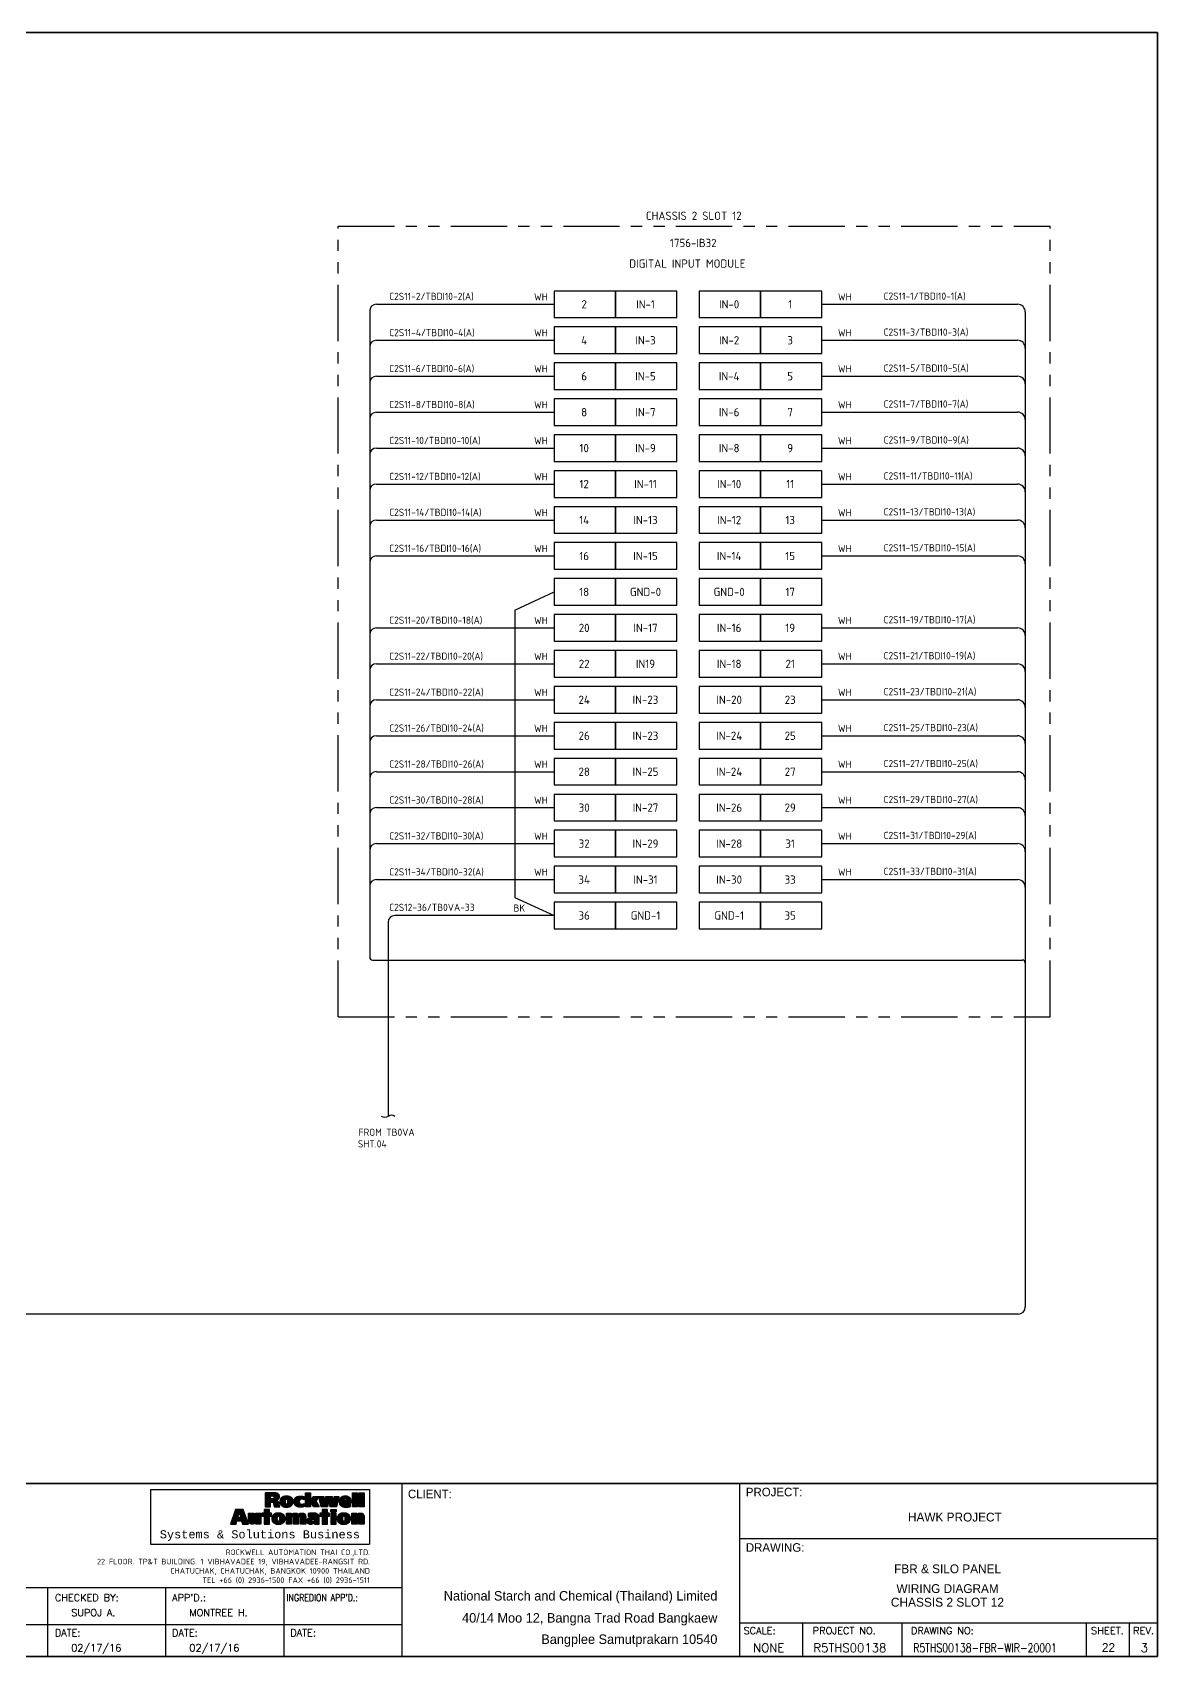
# Model space of a CAD drawing. Header units: inches. Extents: x 579627 to 667544, y 458630 to 507164.
# Drawn here: x 665671 to 667544, y 493540 to 496244 of the extents above; entities that cross this region are included whole.
import ezdxf
from ezdxf.enums import TextEntityAlignment as Align

# ---------------------------------------------------------------- set-up
doc = ezdxf.new("R2010")
doc.units = ezdxf.units.IN
doc.header["$MEASUREMENT"] = 0
doc.linetypes.add('PHANTOM2', pattern=[1.25, 0.625, -0.125, 0.125, -0.125, 0.125, -0.125])
for name, color, linetype in [('ASHADE', 7, 'Continuous'), ('GT_1', 9, 'Continuous'), ('HELPPOINT', 7, 'Continuous'), ('IE-CABLE', 1, 'Continuous'), ('IE-EQUIP', 253, 'Continuous'), ('IE-WIRE', 7, 'Continuous'), ('MEMBER', 7, 'Continuous'), ('RA_LOGO', 2, 'Continuous'), ('TITLE_BOX', 7, 'Continuous')]:
    doc.layers.add(name, color=color, linetype=linetype)
doc.styles.add('BOLD', font='monos.ttf')
doc.styles.add('HTX11', font='O8111901')
doc.styles.add('ISO3098B', font='ISO3098B.shx')
doc.styles.add('ROMANS', font='romans.shx', dxfattribs={"width": 0.85, "height": 25})
doc.styles.add('T1', font='browa.ttf', dxfattribs={"height": 1000})

# ---------------------------------------------------------------- blocks, each defined once
blk = doc.blocks.new('RA_LOGO1')
at = {"layer": 'RA_LOGO', "linetype": 'Continuous'}
h = blk.add_hatch(color=1, dxfattribs=at)
h.paths.add_polyline_path([(0.987, 0.539), (1.017, 0.539), (1.033, 0.538), (1.046, 0.533), (1.055, 0.521), (1.061, 0.505), (1.065, 0.484), (1.068, 0.461), (1.071, 0.439), (1.074, 0.42), (1.213, 0.42), (1.207, 0.439), (1.203, 0.46), (1.199, 0.482), (1.195, 0.504), (1.189, 0.526), (1.18, 0.545), (1.166, 0.562), (1.147, 0.575), (1.12, 0.583), (1.142, 0.59), (1.16, 0.598), (1.175, 0.609), (1.188, 0.621), (1.197, 0.637), (1.203, 0.655), (1.205, 0.677), (1.204, 0.694), (1.2, 0.709), (1.194, 0.723), (1.185, 0.734), (1.175, 0.744), (1.162, 0.752), (1.147, 0.759), (1.131, 0.763), (1.112, 0.767), (1.092, 0.769), (1.07, 0.77), (0.853, 0.77), (0.853, 0.42), (0.987, 0.42)])
h.paths.add_polyline_path([(0.981, 0.617), (0.981, 0.692), (1.018, 0.692), (1.044, 0.689), (1.063, 0.679), (1.071, 0.656), (1.066, 0.635), (1.054, 0.623), (1.036, 0.618), (1.016, 0.617)], flags=16)
h = blk.add_hatch(color=1, dxfattribs=at)
h.paths.add_polyline_path([(1.3, 0.676), (1.285, 0.67), (1.271, 0.663), (1.258, 0.654), (1.247, 0.644), (1.238, 0.633), (1.23, 0.62), (1.225, 0.606), (1.22, 0.591), (1.218, 0.574), (1.217, 0.556), (1.218, 0.538), (1.22, 0.522), (1.224, 0.506), (1.229, 0.492), (1.235, 0.479), (1.243, 0.467), (1.253, 0.456), (1.264, 0.447), (1.276, 0.438), (1.29, 0.431), (1.305, 0.425), (1.321, 0.421), (1.339, 0.417), (1.358, 0.415), (1.378, 0.415), (1.399, 0.415), (1.418, 0.417), (1.435, 0.421), (1.452, 0.425), (1.467, 0.431), (1.481, 0.438), (1.493, 0.447), (1.504, 0.456), (1.514, 0.467), (1.522, 0.479), (1.528, 0.492), (1.534, 0.506), (1.537, 0.522), (1.54, 0.538), (1.54, 0.556), (1.539, 0.574), (1.537, 0.591), (1.533, 0.606), (1.527, 0.62), (1.519, 0.633), (1.51, 0.644), (1.499, 0.654), (1.486, 0.663), (1.472, 0.67), (1.456, 0.676), (1.439, 0.681), (1.42, 0.684), (1.4, 0.686), (1.378, 0.687), (1.357, 0.686), (1.336, 0.684), (1.317, 0.681)])
h.paths.add_polyline_path([(1.36, 0.605), (1.378, 0.612), (1.396, 0.605), (1.404, 0.584), (1.406, 0.556), (1.405, 0.529), (1.401, 0.508), (1.393, 0.494), (1.378, 0.49), (1.364, 0.494), (1.356, 0.508), (1.352, 0.529), (1.351, 0.556), (1.353, 0.584)], flags=16)
for color, points in [(1, [(1.697, 0.575), (1.705, 0.591), (1.718, 0.603), (1.735, 0.61), (1.756, 0.612), (1.778, 0.61), (1.796, 0.606), (1.813, 0.599), (1.813, 0.676), (1.793, 0.681), (1.771, 0.684), (1.748, 0.686), (1.721, 0.687), (1.699, 0.686), (1.679, 0.684), (1.66, 0.681), (1.643, 0.676), (1.627, 0.67), (1.613, 0.663), (1.601, 0.654), (1.59, 0.644), (1.581, 0.633), (1.573, 0.62), (1.567, 0.606), (1.563, 0.591), (1.561, 0.574), (1.56, 0.556), (1.56, 0.538), (1.563, 0.522), (1.566, 0.506), (1.572, 0.492), (1.578, 0.479), (1.586, 0.467), (1.596, 0.456), (1.607, 0.447), (1.619, 0.438), (1.632, 0.431), (1.648, 0.425), (1.664, 0.421), (1.682, 0.417), (1.701, 0.415), (1.721, 0.415), (1.748, 0.415), (1.772, 0.418), (1.794, 0.422), (1.815, 0.428), (1.815, 0.505), (1.797, 0.496), (1.778, 0.491), (1.756, 0.49), (1.735, 0.492), (1.718, 0.5), (1.705, 0.514), (1.697, 0.531), (1.694, 0.554)]), (1, [(2.233, 0.42), (2.391, 0.42), (2.423, 0.598), (2.424, 0.598), (2.455, 0.42), (2.612, 0.42), (2.671, 0.681), (2.556, 0.681), (2.533, 0.511), (2.532, 0.511), (2.503, 0.681), (2.351, 0.681), (2.324, 0.511), (2.323, 0.511), (2.298, 0.681), (2.174, 0.681)]), (1, [(3.007, 0.42), (3.13, 0.42), (3.13, 0.769), (3.007, 0.769)]), (1, [(3.292, 0.769), (3.169, 0.769), (3.169, 0.42), (3.292, 0.42)]), (252, [(0.745, 0.265), (0.617, 0.265), (0.617, 0.112), (0.617, 0.096), (0.611, 0.082), (0.594, 0.076), (0.579, 0.082), (0.573, 0.096), (0.572, 0.112), (0.572, 0.265), (0.444, 0.265), (0.444, 0.081), (0.445, 0.062), (0.449, 0.046), (0.455, 0.031), (0.465, 0.018), (0.478, 0.008), (0.494, 0.001), (0.513, -0.004), (0.537, -0.006), (0.558, -0.004), (0.579, 0.001), (0.597, 0.011), (0.612, 0.026), (0.625, 0.047), (0.625, 0), (0.745, 0)]), (252, [(0.956, 0.191), (1.011, 0.191), (1.011, 0.265), (0.956, 0.265), (0.956, 0.355), (0.828, 0.355), (0.828, 0.265), (0.774, 0.265), (0.774, 0.191), (0.828, 0.191), (0.828, 0), (0.956, 0)]), (252, [(1.505, 0.153), (1.505, 0.169), (1.511, 0.183), (1.528, 0.189), (1.543, 0.183), (1.549, 0.169), (1.55, 0.153), (1.55, 0), (1.678, 0), (1.678, 0.153), (1.679, 0.169), (1.685, 0.183), (1.701, 0.189), (1.717, 0.183), (1.723, 0.169), (1.724, 0.153), (1.724, 0), (1.852, 0), (1.852, 0.159), (1.851, 0.173), (1.851, 0.187), (1.85, 0.202), (1.847, 0.215), (1.843, 0.228), (1.836, 0.24), (1.827, 0.25), (1.816, 0.259), (1.8, 0.265), (1.781, 0.269), (1.758, 0.271), (1.738, 0.269), (1.717, 0.264), (1.698, 0.255), (1.682, 0.242), (1.672, 0.225), (1.663, 0.242), (1.649, 0.255), (1.631, 0.264), (1.61, 0.269), (1.589, 0.271), (1.57, 0.27), (1.551, 0.266), (1.535, 0.259), (1.52, 0.249), (1.508, 0.236), (1.497, 0.217), (1.497, 0.265), (1.377, 0.265), (1.377, 0), (1.505, 0)]), (252, [(2.257, 0), (2.386, 0), (2.386, 0.191), (2.441, 0.191), (2.441, 0.265), (2.386, 0.265), (2.386, 0.355), (2.257, 0.355), (2.257, 0.265), (2.203, 0.265), (2.203, 0.191), (2.257, 0.191)]), (252, [(3.117, 0.153), (3.117, 0.169), (3.123, 0.183), (3.14, 0.189), (3.155, 0.183), (3.161, 0.169), (3.162, 0.153), (3.162, 0), (3.29, 0), (3.29, 0.184), (3.289, 0.203), (3.285, 0.219), (3.279, 0.234), (3.269, 0.247), (3.256, 0.257), (3.24, 0.265), (3.221, 0.269), (3.197, 0.271), (3.176, 0.269), (3.155, 0.263), (3.137, 0.253), (3.122, 0.239), (3.109, 0.217), (3.109, 0.265), (2.989, 0.265), (2.989, 0), (3.117, 0)])]:
    blk.add_hatch(color=color, dxfattribs=at).paths.add_polyline_path(points)
h = blk.add_hatch(color=1, dxfattribs=at)
h.paths.add_polyline_path([(1.973, 0.769), (1.847, 0.769), (1.847, 0.42), (1.973, 0.42), (1.973, 0.566)])
h.paths.add_polyline_path([(1.974, 0.566), (2.045, 0.42), (2.187, 0.42), (2.101, 0.566), (2.173, 0.681), (2.036, 0.681)])
h = blk.add_hatch(color=1, dxfattribs=at)
h.paths.add_polyline_path([(2.817, 0.415), (2.838, 0.415), (2.859, 0.415), (2.88, 0.416), (2.901, 0.418), (2.92, 0.421), (2.938, 0.425), (2.956, 0.43), (2.956, 0.497), (2.939, 0.49), (2.918, 0.485), (2.895, 0.482), (2.87, 0.481), (2.849, 0.482), (2.83, 0.485), (2.815, 0.493), (2.804, 0.504), (2.8, 0.521), (2.975, 0.521), (2.975, 0.536), (2.974, 0.555), (2.972, 0.572), (2.969, 0.589), (2.965, 0.605), (2.96, 0.619), (2.953, 0.632), (2.944, 0.645), (2.934, 0.655), (2.922, 0.665), (2.909, 0.673), (2.894, 0.679), (2.877, 0.683), (2.858, 0.686), (2.838, 0.687), (2.816, 0.686), (2.795, 0.684), (2.777, 0.681), (2.759, 0.676), (2.744, 0.67), (2.73, 0.663), (2.717, 0.654), (2.706, 0.644), (2.697, 0.633), (2.69, 0.62), (2.684, 0.606), (2.679, 0.591), (2.677, 0.574), (2.676, 0.556), (2.677, 0.538), (2.679, 0.522), (2.683, 0.507), (2.688, 0.492), (2.694, 0.479), (2.702, 0.467), (2.712, 0.456), (2.723, 0.447), (2.735, 0.438), (2.749, 0.431), (2.764, 0.425), (2.78, 0.421), (2.798, 0.417)])
h.paths.add_polyline_path([(2.799, 0.576), (2.801, 0.598), (2.811, 0.618), (2.834, 0.627), (2.855, 0.618), (2.864, 0.598), (2.865, 0.576)], flags=16)
h = blk.add_hatch(color=252, dxfattribs=at)
h.paths.add_polyline_path([(0.272, 0.077), (0.296, 0), (0.439, 0), (0.312, 0.355), (0.124, 0.355), (0, 0), (0.136, 0), (0.158, 0.077)])
h.paths.add_polyline_path([(0.255, 0.162), (0.177, 0.162), (0.216, 0.28)], flags=16)
h = blk.add_hatch(color=252, dxfattribs=at)
h.paths.add_polyline_path([(1.14, -0.003), (1.159, -0.005), (1.18, -0.006), (1.201, -0.005), (1.22, -0.003), (1.238, 0), (1.255, 0.005), (1.27, 0.011), (1.284, 0.018), (1.297, 0.027), (1.308, 0.036), (1.317, 0.047), (1.326, 0.06), (1.333, 0.073), (1.338, 0.087), (1.342, 0.103), (1.344, 0.12), (1.345, 0.137), (1.344, 0.156), (1.341, 0.173), (1.337, 0.188), (1.331, 0.203), (1.323, 0.216), (1.313, 0.227), (1.302, 0.238), (1.29, 0.246), (1.275, 0.254), (1.259, 0.26), (1.242, 0.265), (1.223, 0.268), (1.202, 0.27), (1.18, 0.271), (1.158, 0.27), (1.137, 0.268), (1.118, 0.265), (1.101, 0.26), (1.085, 0.254), (1.071, 0.246), (1.058, 0.238), (1.047, 0.227), (1.038, 0.216), (1.03, 0.203), (1.024, 0.188), (1.02, 0.173), (1.017, 0.156), (1.016, 0.137), (1.017, 0.12), (1.019, 0.103), (1.023, 0.087), (1.028, 0.073), (1.035, 0.06), (1.043, 0.047), (1.053, 0.036), (1.064, 0.027), (1.076, 0.018), (1.09, 0.011), (1.105, 0.005), (1.122, 0)])
h.paths.add_polyline_path([(1.165, 0.075), (1.157, 0.089), (1.153, 0.111), (1.152, 0.137), (1.154, 0.166), (1.162, 0.187), (1.18, 0.195), (1.198, 0.187), (1.207, 0.166), (1.208, 0.137), (1.207, 0.111), (1.204, 0.089), (1.195, 0.075), (1.18, 0.07)], flags=16)
h = blk.add_hatch(color=252, dxfattribs=at)
h.paths.add_polyline_path([(1.883, 0.052), (1.889, 0.036), (1.899, 0.023), (1.911, 0.012), (1.926, 0.004), (1.942, -0.001), (1.96, -0.005), (1.978, -0.006), (1.999, -0.004), (2.019, 0.001), (2.037, 0.01), (2.052, 0.022), (2.065, 0.04), (2.065, 0), (2.184, 0), (2.184, 0.161), (2.183, 0.18), (2.179, 0.197), (2.173, 0.212), (2.165, 0.225), (2.155, 0.236), (2.144, 0.245), (2.131, 0.252), (2.117, 0.258), (2.102, 0.263), (2.086, 0.266), (2.07, 0.268), (2.054, 0.27), (2.038, 0.271), (2.022, 0.271), (1.995, 0.27), (1.973, 0.269), (1.953, 0.266), (1.933, 0.261), (1.911, 0.256), (1.911, 0.181), (1.932, 0.19), (1.954, 0.197), (1.977, 0.202), (2, 0.204), (2.019, 0.203), (2.037, 0.2), (2.053, 0.194), (2.063, 0.183), (2.067, 0.165), (2.053, 0.167), (2.036, 0.168), (2.018, 0.169), (2, 0.168), (1.983, 0.167), (1.965, 0.164), (1.948, 0.16), (1.933, 0.154), (1.918, 0.147), (1.906, 0.137), (1.896, 0.125), (1.888, 0.11), (1.883, 0.092), (1.881, 0.072)])
h.paths.add_polyline_path([(1.998, 0.086), (2.007, 0.106), (2.028, 0.115), (2.055, 0.116), (2.067, 0.116), (2.067, 0.108), (2.063, 0.086), (2.05, 0.068), (2.028, 0.061), (2.011, 0.064), (2.001, 0.072)], flags=16)
h = blk.add_hatch(color=252, dxfattribs=at)
h.paths.add_polyline_path([(2.471, 0), (2.599, 0), (2.599, 0.264), (2.471, 0.264)])
h.paths.add_polyline_path([(2.599, 0.296), (2.599, 0.355), (2.471, 0.355), (2.471, 0.296)])
h = blk.add_hatch(color=252, dxfattribs=at)
h.paths.add_polyline_path([(2.751, -0.003), (2.77, -0.005), (2.791, -0.006), (2.811, -0.005), (2.831, -0.003), (2.849, 0), (2.865, 0.005), (2.881, 0.011), (2.895, 0.018), (2.907, 0.027), (2.918, 0.036), (2.928, 0.047), (2.936, 0.06), (2.943, 0.073), (2.948, 0.087), (2.952, 0.103), (2.955, 0.12), (2.955, 0.137), (2.954, 0.156), (2.952, 0.173), (2.947, 0.188), (2.941, 0.203), (2.934, 0.216), (2.924, 0.227), (2.913, 0.238), (2.9, 0.246), (2.886, 0.254), (2.87, 0.26), (2.852, 0.265), (2.833, 0.268), (2.813, 0.27), (2.791, 0.271), (2.769, 0.27), (2.748, 0.268), (2.729, 0.265), (2.711, 0.26), (2.695, 0.254), (2.681, 0.246), (2.669, 0.238), (2.658, 0.227), (2.648, 0.216), (2.64, 0.203), (2.634, 0.188), (2.63, 0.173), (2.628, 0.156), (2.627, 0.137), (2.627, 0.12), (2.63, 0.103), (2.633, 0.087), (2.639, 0.073), (2.645, 0.06), (2.654, 0.047), (2.663, 0.036), (2.674, 0.027), (2.687, 0.018), (2.701, 0.011), (2.716, 0.005), (2.733, 0)])
h.paths.add_polyline_path([(2.776, 0.075), (2.768, 0.089), (2.764, 0.111), (2.763, 0.137), (2.765, 0.166), (2.773, 0.187), (2.791, 0.195), (2.809, 0.187), (2.817, 0.166), (2.819, 0.137), (2.818, 0.111), (2.814, 0.089), (2.806, 0.075), (2.791, 0.07)], flags=16)
at = {"layer": 'RA_LOGO', "color": 1, "linetype": 'Continuous'}
for points in [[(1.147, 0.759), (1.131, 0.763), (1.112, 0.767), (1.092, 0.769), (1.07, 0.77), (0.853, 0.77), (0.853, 0.42), (0.987, 0.42), (0.987, 0.539), (1.017, 0.539), (1.033, 0.538), (1.046, 0.533), (1.055, 0.521), (1.061, 0.505), (1.065, 0.484), (1.068, 0.461), (1.071, 0.439), (1.074, 0.42), (1.213, 0.42), (1.207, 0.439), (1.203, 0.46), (1.199, 0.482), (1.195, 0.504), (1.189, 0.526), (1.18, 0.545), (1.166, 0.562), (1.147, 0.575), (1.121, 0.583), (1.121, 0.584), (1.142, 0.59), (1.16, 0.598), (1.175, 0.609), (1.188, 0.621), (1.197, 0.637), (1.203, 0.655), (1.205, 0.677), (1.204, 0.694), (1.2, 0.709), (1.194, 0.723), (1.185, 0.734), (1.175, 0.744), (1.162, 0.752)], [(1.016, 0.617), (0.981, 0.617), (0.981, 0.692), (1.018, 0.692), (1.044, 0.689), (1.063, 0.679), (1.071, 0.656), (1.066, 0.635), (1.054, 0.623), (1.036, 0.618)], [(1.456, 0.676), (1.439, 0.681), (1.42, 0.684), (1.4, 0.686), (1.378, 0.687), (1.357, 0.686), (1.336, 0.684), (1.317, 0.681), (1.3, 0.676), (1.285, 0.67), (1.271, 0.663), (1.258, 0.654), (1.247, 0.644), (1.238, 0.633), (1.23, 0.62), (1.225, 0.606), (1.22, 0.591), (1.218, 0.574), (1.217, 0.556), (1.217, 0.556), (1.218, 0.538), (1.22, 0.522), (1.224, 0.506), (1.229, 0.492), (1.235, 0.479), (1.243, 0.467), (1.253, 0.456), (1.264, 0.447), (1.276, 0.438), (1.29, 0.431), (1.305, 0.425), (1.321, 0.421), (1.339, 0.417), (1.358, 0.415), (1.378, 0.415), (1.399, 0.415), (1.418, 0.417), (1.435, 0.421), (1.452, 0.425), (1.467, 0.431), (1.481, 0.438), (1.493, 0.447), (1.504, 0.456), (1.514, 0.467), (1.522, 0.479), (1.528, 0.492), (1.534, 0.506), (1.537, 0.522), (1.54, 0.538), (1.54, 0.556), (1.539, 0.574), (1.537, 0.591), (1.533, 0.606), (1.527, 0.62), (1.519, 0.633), (1.51, 0.644), (1.499, 0.654), (1.486, 0.663), (1.472, 0.67)], [(1.351, 0.556), (1.353, 0.584), (1.36, 0.605), (1.378, 0.612), (1.396, 0.605), (1.404, 0.584), (1.406, 0.556), (1.405, 0.529), (1.401, 0.508), (1.393, 0.494), (1.378, 0.49), (1.364, 0.494), (1.356, 0.508), (1.352, 0.529)], [(1.679, 0.684), (1.699, 0.686), (1.721, 0.687), (1.748, 0.686), (1.771, 0.684), (1.793, 0.681), (1.813, 0.676), (1.813, 0.599), (1.796, 0.606), (1.778, 0.61), (1.756, 0.612), (1.735, 0.61), (1.718, 0.603), (1.705, 0.591), (1.697, 0.575), (1.694, 0.554), (1.697, 0.531), (1.705, 0.514), (1.718, 0.5), (1.735, 0.492), (1.756, 0.49), (1.778, 0.491), (1.797, 0.496), (1.815, 0.505), (1.815, 0.428), (1.794, 0.422), (1.772, 0.418), (1.748, 0.415), (1.721, 0.415), (1.701, 0.415), (1.682, 0.417), (1.664, 0.421), (1.648, 0.425), (1.632, 0.431), (1.619, 0.438), (1.607, 0.447), (1.596, 0.456), (1.586, 0.467), (1.578, 0.479), (1.572, 0.492), (1.566, 0.506), (1.563, 0.522), (1.56, 0.538), (1.56, 0.556), (1.561, 0.574), (1.563, 0.591), (1.567, 0.606), (1.573, 0.62), (1.581, 0.633), (1.59, 0.644), (1.601, 0.654), (1.613, 0.663), (1.627, 0.67), (1.643, 0.676), (1.66, 0.681)], [(1.973, 0.42), (1.847, 0.42), (1.847, 0.769), (1.973, 0.769), (1.973, 0.566), (1.974, 0.566), (1.973, 0.566)], [(2.045, 0.42), (1.974, 0.566), (2.036, 0.681), (2.173, 0.681), (2.101, 0.566), (2.187, 0.42)], [(2.455, 0.42), (2.424, 0.598), (2.423, 0.598), (2.391, 0.42), (2.233, 0.42), (2.174, 0.681), (2.298, 0.681), (2.323, 0.511), (2.324, 0.511), (2.351, 0.681), (2.503, 0.681), (2.532, 0.511), (2.533, 0.511), (2.556, 0.681), (2.671, 0.681), (2.612, 0.42)], [(2.817, 0.415), (2.838, 0.415), (2.859, 0.415), (2.88, 0.416), (2.901, 0.418), (2.92, 0.421), (2.938, 0.425), (2.956, 0.43), (2.956, 0.497), (2.939, 0.49), (2.918, 0.485), (2.895, 0.482), (2.87, 0.481), (2.849, 0.482), (2.83, 0.485), (2.815, 0.493), (2.804, 0.504), (2.8, 0.521), (2.975, 0.521), (2.975, 0.536), (2.974, 0.555), (2.972, 0.572), (2.969, 0.589), (2.965, 0.605), (2.96, 0.619), (2.953, 0.632), (2.944, 0.645), (2.934, 0.655), (2.922, 0.665), (2.909, 0.673), (2.894, 0.679), (2.877, 0.683), (2.858, 0.686), (2.838, 0.687), (2.816, 0.686), (2.795, 0.684), (2.777, 0.681), (2.759, 0.676), (2.744, 0.67), (2.73, 0.663), (2.717, 0.654), (2.706, 0.644), (2.697, 0.633), (2.69, 0.62), (2.684, 0.606), (2.679, 0.591), (2.677, 0.574), (2.676, 0.556), (2.676, 0.556), (2.677, 0.538), (2.679, 0.522), (2.683, 0.507), (2.688, 0.492), (2.694, 0.479), (2.702, 0.467), (2.712, 0.456), (2.723, 0.447), (2.735, 0.438), (2.749, 0.431), (2.764, 0.425), (2.78, 0.421), (2.798, 0.417)], [(2.865, 0.576), (2.799, 0.576), (2.801, 0.598), (2.811, 0.618), (2.834, 0.627), (2.855, 0.618), (2.864, 0.598)], [(3.007, 0.42), (3.007, 0.769), (3.13, 0.769), (3.13, 0.42)], [(3.169, 0.42), (3.169, 0.769), (3.292, 0.769), (3.292, 0.42)]]:
    blk.add_lwpolyline(points, close=True, dxfattribs=at)
at = {"layer": 'RA_LOGO', "color": 252, "linetype": 'Continuous'}
for points in [[(0.296, 0), (0.439, 0), (0.312, 0.355), (0.124, 0.355), (0, 0), (0.136, 0), (0.158, 0.077), (0.272, 0.077)], [(0.216, 0.279), (0.217, 0.279), (0.255, 0.162), (0.177, 0.162)], [(0.455, 0.031), (0.449, 0.046), (0.445, 0.062), (0.444, 0.081), (0.444, 0.265), (0.572, 0.265), (0.572, 0.112), (0.573, 0.096), (0.579, 0.082), (0.594, 0.076), (0.611, 0.082), (0.617, 0.096), (0.617, 0.112), (0.617, 0.265), (0.745, 0.265), (0.745, 0), (0.625, 0), (0.625, 0.045), (0.624, 0.045), (0.612, 0.026), (0.597, 0.011), (0.579, 0.001), (0.558, -0.004), (0.537, -0.006), (0.513, -0.004), (0.494, 0.001), (0.478, 0.008), (0.465, 0.018)], [(0.956, 0.191), (1.011, 0.191), (1.011, 0.265), (0.956, 0.265), (0.956, 0.355), (0.828, 0.355), (0.828, 0.265), (0.774, 0.265), (0.774, 0.191), (0.828, 0.191), (0.828, 0), (0.956, 0)], [(1.158, 0.27), (1.137, 0.268), (1.118, 0.265), (1.101, 0.26), (1.085, 0.254), (1.071, 0.246), (1.058, 0.238), (1.047, 0.227), (1.038, 0.216), (1.03, 0.203), (1.024, 0.188), (1.02, 0.173), (1.017, 0.156), (1.016, 0.137), (1.016, 0.137), (1.017, 0.12), (1.019, 0.103), (1.023, 0.087), (1.028, 0.073), (1.035, 0.06), (1.043, 0.047), (1.053, 0.036), (1.064, 0.027), (1.076, 0.018), (1.09, 0.011), (1.105, 0.005), (1.122, 0), (1.14, -0.003), (1.159, -0.005), (1.18, -0.006), (1.201, -0.005), (1.22, -0.003), (1.238, 0), (1.255, 0.005), (1.27, 0.011), (1.284, 0.018), (1.297, 0.027), (1.308, 0.036), (1.317, 0.047), (1.326, 0.06), (1.333, 0.073), (1.338, 0.087), (1.342, 0.103), (1.344, 0.12), (1.345, 0.137), (1.345, 0.137), (1.344, 0.156), (1.341, 0.173), (1.337, 0.188), (1.331, 0.203), (1.323, 0.216), (1.313, 0.227), (1.302, 0.238), (1.29, 0.246), (1.275, 0.254), (1.259, 0.26), (1.242, 0.265), (1.223, 0.268), (1.202, 0.27), (1.18, 0.271), (1.18, 0.271)], [(1.152, 0.137), (1.154, 0.166), (1.162, 0.187), (1.18, 0.195), (1.198, 0.187), (1.207, 0.166), (1.208, 0.137), (1.207, 0.111), (1.204, 0.089), (1.195, 0.075), (1.18, 0.07), (1.165, 0.075), (1.157, 0.089), (1.153, 0.111)], [(1.549, 0.169), (1.543, 0.183), (1.528, 0.189), (1.511, 0.183), (1.505, 0.169), (1.505, 0.153), (1.505, 0), (1.377, 0), (1.377, 0.265), (1.497, 0.265), (1.497, 0.219), (1.499, 0.219), (1.508, 0.236), (1.52, 0.249), (1.535, 0.259), (1.551, 0.266), (1.57, 0.27), (1.589, 0.271), (1.61, 0.269), (1.631, 0.264), (1.649, 0.255), (1.663, 0.242), (1.672, 0.226), (1.673, 0.226), (1.682, 0.242), (1.698, 0.255), (1.717, 0.264), (1.738, 0.269), (1.758, 0.271), (1.781, 0.269), (1.8, 0.265), (1.816, 0.259), (1.827, 0.25), (1.836, 0.24), (1.843, 0.228), (1.847, 0.215), (1.85, 0.202), (1.851, 0.187), (1.851, 0.173), (1.852, 0.159), (1.852, 0), (1.724, 0), (1.724, 0.153), (1.723, 0.169), (1.717, 0.183), (1.701, 0.189), (1.685, 0.183), (1.679, 0.169), (1.678, 0.153), (1.678, 0), (1.55, 0), (1.55, 0.153)], [(1.973, 0.269), (1.953, 0.266), (1.933, 0.261), (1.911, 0.256), (1.911, 0.181), (1.932, 0.19), (1.954, 0.197), (1.977, 0.202), (2, 0.204), (2.019, 0.203), (2.037, 0.2), (2.053, 0.194), (2.063, 0.183), (2.067, 0.165), (2.053, 0.167), (2.036, 0.168), (2.018, 0.169), (2, 0.168), (1.983, 0.167), (1.965, 0.164), (1.948, 0.16), (1.933, 0.154), (1.918, 0.147), (1.906, 0.137), (1.896, 0.125), (1.888, 0.11), (1.883, 0.092), (1.881, 0.072), (1.881, 0.072), (1.883, 0.052), (1.889, 0.036), (1.899, 0.023), (1.911, 0.012), (1.926, 0.004), (1.942, -0.001), (1.96, -0.005), (1.978, -0.006), (1.999, -0.004), (2.019, 0.001), (2.037, 0.01), (2.052, 0.022), (2.064, 0.038), (2.065, 0.038), (2.065, 0), (2.184, 0), (2.184, 0.161), (2.183, 0.18), (2.179, 0.197), (2.173, 0.212), (2.165, 0.225), (2.155, 0.236), (2.144, 0.245), (2.131, 0.252), (2.117, 0.258), (2.102, 0.263), (2.086, 0.266), (2.07, 0.268), (2.054, 0.27), (2.038, 0.271), (2.022, 0.271), (1.995, 0.27)], [(2.067, 0.108), (2.063, 0.086), (2.05, 0.068), (2.028, 0.061), (2.011, 0.064), (2.001, 0.072), (1.998, 0.086), (2.007, 0.106), (2.028, 0.115), (2.055, 0.116), (2.067, 0.116)], [(2.386, 0), (2.386, 0.191), (2.441, 0.191), (2.441, 0.265), (2.386, 0.265), (2.386, 0.355), (2.257, 0.355), (2.257, 0.265), (2.203, 0.265), (2.203, 0.191), (2.257, 0.191), (2.257, 0)], [(2.471, 0.296), (2.471, 0.355), (2.599, 0.355), (2.599, 0.296)], [(2.599, 0), (2.599, 0.264), (2.471, 0.264), (2.471, 0)], [(2.87, 0.26), (2.852, 0.265), (2.833, 0.268), (2.813, 0.27), (2.791, 0.271), (2.769, 0.27), (2.748, 0.268), (2.729, 0.265), (2.711, 0.26), (2.695, 0.254), (2.681, 0.246), (2.669, 0.238), (2.658, 0.227), (2.648, 0.216), (2.64, 0.203), (2.634, 0.188), (2.63, 0.173), (2.628, 0.156), (2.627, 0.137), (2.627, 0.137), (2.627, 0.12), (2.63, 0.103), (2.633, 0.087), (2.639, 0.073), (2.645, 0.06), (2.654, 0.047), (2.663, 0.036), (2.674, 0.027), (2.687, 0.018), (2.701, 0.011), (2.716, 0.005), (2.733, 0), (2.751, -0.003), (2.77, -0.005), (2.791, -0.006), (2.811, -0.005), (2.831, -0.003), (2.849, 0), (2.865, 0.005), (2.881, 0.011), (2.895, 0.018), (2.907, 0.027), (2.918, 0.036), (2.928, 0.047), (2.936, 0.06), (2.943, 0.073), (2.948, 0.087), (2.952, 0.103), (2.955, 0.12), (2.955, 0.137), (2.955, 0.137), (2.954, 0.156), (2.952, 0.173), (2.947, 0.188), (2.941, 0.203), (2.934, 0.216), (2.924, 0.227), (2.913, 0.238), (2.9, 0.246), (2.886, 0.254)], [(2.763, 0.137), (2.765, 0.166), (2.773, 0.187), (2.791, 0.195), (2.809, 0.187), (2.817, 0.166), (2.819, 0.137), (2.818, 0.111), (2.814, 0.089), (2.806, 0.075), (2.791, 0.07), (2.776, 0.075), (2.768, 0.089), (2.764, 0.111)], [(3.117, 0.169), (3.117, 0.153), (3.117, 0), (2.989, 0), (2.989, 0.265), (3.109, 0.265), (3.109, 0.219), (3.11, 0.219), (3.122, 0.239), (3.137, 0.253), (3.155, 0.263), (3.176, 0.269), (3.197, 0.271), (3.221, 0.269), (3.24, 0.265), (3.256, 0.257), (3.269, 0.247), (3.279, 0.234), (3.285, 0.219), (3.289, 0.203), (3.29, 0.184), (3.29, 0), (3.162, 0), (3.162, 0.153), (3.161, 0.169), (3.155, 0.183), (3.14, 0.189), (3.123, 0.183)]]:
    blk.add_lwpolyline(points, close=True, dxfattribs=at)
blk = doc.blocks.new('TPA')
at = {"color": 0}
for p, q in [((565225.5, 502262.6), (565225.5, 502159)), ((565225.5, 502262.6), (565640.1, 502262.6)), ((565640.1, 502262.6), (565640.1, 502159)), ((565225.5, 502159), (565640.1, 502159))]:
    blk.add_line(p, q, dxfattribs=at)
at = {"color": 4}
for p, q in [((566459.5, 502010.1), (566459.5, 501946.4)), ((566647.2, 502010.1), (566647.2, 501946.4))]:
    blk.add_line(p, q, dxfattribs=at)
at = {"color": 4, "ltscale": 0.5}
for p, q in [((566996.2, 502010.1), (566996.2, 501946.4)), ((566996.2, 502010.1), (566996.2, 501946.4)), ((567077.1, 502010.1), (567077.1, 501946.4)), ((567077.1, 502010.1), (567077.1, 501946.4))]:
    blk.add_line(p, q, dxfattribs=at)
at = {"layer": 'GT_1', "color": 4}
for p, q in [((566341, 501946.4), (566341, 502273.8)), ((566341, 501946.4), (566341, 502273.8)), ((566341, 502010.1), (567131, 502010.1))]:
    blk.add_line(p, q, dxfattribs=at)
at = {"layer": 'GT_1', "color": 4, "flags": 128}
for points in [[(565702.1, 501946.4), (565702.1, 502273.8)], [(566341, 501946.4), (566341, 502273.8)], [(565702.1, 502076.3), (564807.7, 502076.3)], [(565031.3, 501946.4), (565031.3, 502076.3)], [(565254.9, 501946.4), (565254.9, 502076.3)], [(565478.5, 501946.4), (565478.5, 502076.3)], [(565702.1, 502006.4), (564807.7, 502006.4)]]:
    blk.add_lwpolyline(points, dxfattribs=at)
at = {"layer": 'HELPPOINT', "color": 4, "lineweight": 35}
for p, q in [((562706.8, 505019.3), (567131, 505019.3)), ((562706.8, 505019.3), (567131, 505019.3)), ((567131, 505019.3), (567131, 501946.4)), ((567131, 505019.3), (567131, 501946.4)), ((567131, 501946.4), (562706.8, 501946.4)), ((567131, 501946.4), (562706.8, 501946.4))]:
    blk.add_line(p, q, dxfattribs=at)
at = {"layer": 'HELPPOINT', "color": 4}
for p, q in [((566341, 502169.7), (567131, 502169.7)), ((566341, 502169.7), (567131, 502169.7)), ((566341, 502010.1), (567131, 502010.1))]:
    blk.add_line(p, q, dxfattribs=at)
at = {"layer": 'MEMBER', "color": 4, "lineweight": 35}
blk.add_line((562706.8, 502273.8), (567131, 502273.8), dxfattribs=at)
blk.add_line((562706.8, 502273.8), (567131, 502273.8), dxfattribs=at)
at = {"layer": 'MEMBER', "color": 4}
for p, q in [((566341, 502169.7), (567131, 502169.7)), ((566341, 502169.7), (567131, 502169.7)), ((566341, 502010.1), (567131, 502010.1)), ((566341, 502010.1), (567131, 502010.1))]:
    blk.add_line(p, q, dxfattribs=at)
at = {"color": 0, "xscale": 76.7727272878401, "yscale": 76.77272728795651, "zscale": 76.772727288}
blk.add_blockref('RA_LOGO1', (565377.2, 502197.1), dxfattribs=at)
at = {"color": 4, "ltscale": 100, "style": 'HTX11'}
for s, p in [('HAWK PROJECT', (566747.6, 502210.2)), ('FBR & SILO PANEL', (566733.8, 502112.3)), ('WIRING DIAGRAM', (566733.8, 502074.9))]:
    blk.add_text(s, height=16.696, dxfattribs=at).set_placement(p, align=Align.MIDDLE_CENTER)
at = {"color": 0, "insert": (565243.3, 502185.3), "char_height": 15.355, "width": 438.272, "attachment_point": 1, "style": 'BOLD'}
blk.add_mtext('{\\W1.04;Systems & Solutions Business}', dxfattribs=at)
at = {"color": 4, "insert": (565640.9, 502148.9), "char_height": 10.5571, "width": 527.854, "attachment_point": 3, "style": 'ISO3098B'}
blk.add_mtext('ROCKWELL AUTOMATION THAI CO.,LTD.\\P22 FLOOR. TP&T BUILDING. 1 VIBHAVADEE 19, VIBHAVADEE-RANGSIT RD. CHATUCHAK, CHATUCHAK, BANGKOK 10900 THAILAND\\PTEL +66 (0) 2936-1500 FAX +66 (0) 2936-1511', dxfattribs=at)
at = {"style": 'HTX11'}
for tag, p in [('A', (566704.3, 502037.1)), ('B', (567038.2, 501963.3))]:
    blk.add_attdef(tag, text='', height=16.8, dxfattribs=at).set_placement(p, align=Align.MIDDLE_CENTER)
at = {"layer": 'GT_1', "color": 4, "style": 'HTX11'}
for s, p in [('CLIENT:', (565712.8, 502245.8)), ('PROJECT:', (566352.2, 502249.5)), ('DRAWING:', (566352.2, 502144.6))]:
    blk.add_text(s, height=16.19, dxfattribs=at).set_placement(p)
at = {"layer": 'MEMBER', "color": 4, "ltscale": 0.8, "style": 'ROMANS'}
for s, height, p in [('CHECKED BY:', 13.495, (565044.7, 502051.1)), ("APP'D.:", 13.49, (565266.5, 502051.1)), ('SUPOJ A.', 13.49, (565075.6, 502022.7)), ('MONTREE H.', 13.49, (565299.2, 502022.7)), ('SCALE:', 13.49, (566347.7, 501988.5)), ('PROJECT NO.', 13.495, (566478.7, 501988.5)), ('DRAWING NO:', 13.495, (566664.7, 501988.5)), ('SHEET.', 13.64, (567005.3, 501988.5)), ('REV.', 13.64, (567084.8, 501988.5)), ('DATE:', 13.49, (565044.7, 501984.5)), ('02/17/16', 13.49, (565075.6, 501956)), ('DATE:', 13.49, (565266.5, 501984.5)), ('02/17/16', 13.49, (565299.2, 501956)), ('DATE:', 13.49, (565490.1, 501984.5)), ('NONE', 16.17, (566365.9, 501954.7)), ('R5THS00138', 16.17, (566480, 501954.7))]:
    blk.add_text(s, height=height, dxfattribs=at).set_placement(p)
at = {"layer": 'MEMBER', "color": 4, "ltscale": 0.8, "style": 'ROMANS', "width": 0.8}
for s, height, p in [("INGREDION APP'D.:", 13.495, (565483.3, 502051.1)), ('R5THS00138-FBR-WIR-20001', 16.175, (566668.8, 501954.7))]:
    blk.add_text(s, height=height, dxfattribs=at).set_placement(p)
at = {"layer": 'MEMBER', "color": 4, "ltscale": 0.8, "style": 'ROMANS'}
blk.add_text('3', height=16.2, dxfattribs=at).set_placement((567105.9, 501954.7), align=Align.CENTER)
at = {"layer": 'TITLE_BOX', "color": 7, "linetype": 'ByBlock', "style": 'T1'}
for s, p in [('National Starch and Chemical (Thailand) Limited', (566298.3, 502052.3)), ('40/14 Moo 12, Bangna Trad Road Bangkaew', (566298.3, 502010.5)), ('Bangplee Samutprakarn 10540', (566298.3, 501970.1))]:
    blk.add_text(s, height=18, dxfattribs=at).set_placement(p, align=Align.RIGHT)

msp = doc.modelspace()

# ---------------------------------------------------------------- linework, layer by layer
at = {"color": 4}
for p, q in [((667324.1, 495778.6), (667324.1, 494122)), ((667312.1, 494110), (665377.2, 494110))]:
    msp.add_line(p, q, dxfattribs=at)
for p, q in [((666473.9, 495282.2), (666539.5, 495312.6)), ((666473.9, 495282.2), (666473.9, 494804)), ((666473.9, 494804), (666539.5, 494773.8))]:
    msp.add_line(p, q)
at = {"color": 0}
msp.add_lwpolyline([(666274.3, 494439.3, 0.351), (666263.2, 494439.3, -0.351), (666252.1, 494439.3, 2.081666)], format="xyb", dxfattribs=at)
at = {"color": 4}
msp.add_arc((667312.1, 494122), 12, 270, 0, dxfattribs=at)
at = {"layer": 'ASHADE', "color": 2, "linetype": 'PHANTOM2', "ltscale": 150}
for p, q in [((666179.9, 494605.3), (666179.9, 495921.4)), ((666179.9, 495921.4), (667365.5, 495921.4)), ((667365.5, 494605.3), (667365.5, 495921.4)), ((666179.9, 494605.3), (667365.5, 494605.3))]:
    msp.add_line(p, q, dxfattribs=at)
at = {"layer": 'IE-CABLE', "color": 4}
for p, q in [((666985.1, 495791.5), (667311.2, 495791.5)), ((666985.1, 495731.6), (667311.2, 495731.6)), ((666985.1, 495671.8), (667311.2, 495671.8)), ((666985.1, 495611.9), (667311.2, 495611.9)), ((666985.1, 495552), (667311.2, 495552)), ((666985.1, 495492.2), (667311.2, 495492.2)), ((666985.1, 495432.3), (667311.2, 495432.3)), ((666985.1, 495372.4), (667311.2, 495372.4)), ((666985.1, 495252.7), (667311.2, 495252.7)), ((666985.1, 495192.8), (667311.2, 495192.8)), ((666985.1, 495133), (667311.2, 495133)), ((666985.1, 495073.1), (667311.2, 495073.1)), ((666985.1, 495013.2), (667311.2, 495013.2)), ((666985.1, 494953.4), (667311.2, 494953.4)), ((666985.1, 494893.5), (667311.2, 494893.5)), ((666985.1, 494833.6), (667311.2, 494833.6))]:
    msp.add_line(p, q, dxfattribs=at)
for centre in [(667311.2, 495778.6), (667311.2, 495718.7), (667311.2, 495658.8), (667311.2, 495599), (667311.2, 495539.1), (667311.2, 495479.2), (667311.2, 495419.4), (667311.2, 495359.5), (667311.2, 495239.8), (667311.2, 495179.9), (667311.2, 495120), (667311.2, 495060.2), (667311.2, 495000.3), (667311.2, 494940.4), (667311.2, 494880.6), (667311.2, 494820.7)]:
    msp.add_arc(centre, 12.9, 0, 90, dxfattribs=at)
at = {"layer": 'IE-EQUIP', "linetype": 'Continuous'}
for points in [[(666539.5, 495813.6), (666539.5, 495769.4), (666641.6, 495769.4), (666641.6, 495813.6)], [(666641.6, 495813.6), (666641.6, 495769.4), (666743.7, 495769.4), (666743.7, 495813.6)], [(666780.9, 495813.6), (666780.9, 495769.4), (666883, 495769.4), (666883, 495813.6)], [(666883, 495813.6), (666883, 495769.4), (666985.1, 495769.4), (666985.1, 495813.6)], [(666539.5, 495753.8), (666539.5, 495709.5), (666641.6, 495709.5), (666641.6, 495753.8)], [(666641.6, 495753.8), (666641.6, 495709.5), (666743.7, 495709.5), (666743.7, 495753.8)], [(666780.9, 495753.8), (666780.9, 495709.5), (666883, 495709.5), (666883, 495753.8)], [(666883, 495753.8), (666883, 495709.5), (666985.1, 495709.5), (666985.1, 495753.8)], [(666539.5, 495693.9), (666539.5, 495649.6), (666641.6, 495649.6), (666641.6, 495693.9)], [(666641.6, 495693.9), (666641.6, 495649.6), (666743.7, 495649.6), (666743.7, 495693.9)], [(666780.9, 495693.9), (666780.9, 495649.6), (666883, 495649.6), (666883, 495693.9)], [(666883, 495693.9), (666883, 495649.6), (666985.1, 495649.6), (666985.1, 495693.9)], [(666539.5, 495634), (666539.5, 495589.8), (666641.6, 495589.8), (666641.6, 495634)], [(666641.6, 495634), (666641.6, 495589.8), (666743.7, 495589.8), (666743.7, 495634)], [(666780.9, 495634), (666780.9, 495589.8), (666883, 495589.8), (666883, 495634)], [(666883, 495634), (666883, 495589.8), (666985.1, 495589.8), (666985.1, 495634)], [(666539.5, 495574.2), (666539.5, 495529.9), (666641.6, 495529.9), (666641.6, 495574.2)], [(666641.6, 495574.2), (666641.6, 495529.9), (666743.7, 495529.9), (666743.7, 495574.2)], [(666780.9, 495574.2), (666780.9, 495529.9), (666883, 495529.9), (666883, 495574.2)], [(666883, 495574.2), (666883, 495529.9), (666985.1, 495529.9), (666985.1, 495574.2)], [(666539.5, 495514.3), (666539.5, 495470), (666641.6, 495470), (666641.6, 495514.3)], [(666641.6, 495514.3), (666641.6, 495470), (666743.7, 495470), (666743.7, 495514.3)], [(666780.9, 495514.3), (666780.9, 495470), (666883, 495470), (666883, 495514.3)], [(666883, 495514.3), (666883, 495470), (666985.1, 495470), (666985.1, 495514.3)], [(666539.5, 495454.4), (666539.5, 495410.2), (666641.6, 495410.2), (666641.6, 495454.4)], [(666641.6, 495454.4), (666641.6, 495410.2), (666743.7, 495410.2), (666743.7, 495454.4)], [(666780.9, 495454.4), (666780.9, 495410.2), (666883, 495410.2), (666883, 495454.4)], [(666883, 495454.4), (666883, 495410.2), (666985.1, 495410.2), (666985.1, 495454.4)], [(666539.5, 495394.6), (666539.5, 495350.3), (666641.6, 495350.3), (666641.6, 495394.6)], [(666641.6, 495394.6), (666641.6, 495350.3), (666743.7, 495350.3), (666743.7, 495394.6)], [(666780.9, 495394.6), (666780.9, 495350.3), (666883, 495350.3), (666883, 495394.6)], [(666883, 495394.6), (666883, 495350.3), (666985.1, 495350.3), (666985.1, 495394.6)], [(666539.5, 495334.7), (666539.5, 495290.4), (666641.6, 495290.4), (666641.6, 495334.7)], [(666641.6, 495334.7), (666641.6, 495290.4), (666743.7, 495290.4), (666743.7, 495334.7)], [(666780.9, 495334.7), (666780.9, 495290.4), (666883, 495290.4), (666883, 495334.7)], [(666883, 495334.7), (666883, 495290.4), (666985.1, 495290.4), (666985.1, 495334.7)], [(666539.5, 495274.8), (666539.5, 495230.6), (666641.6, 495230.6), (666641.6, 495274.8)], [(666641.6, 495274.8), (666641.6, 495230.6), (666743.7, 495230.6), (666743.7, 495274.8)], [(666780.9, 495274.8), (666780.9, 495230.6), (666883, 495230.6), (666883, 495274.8)], [(666883, 495274.8), (666883, 495230.6), (666985.1, 495230.6), (666985.1, 495274.8)], [(666539.5, 495215), (666539.5, 495170.7), (666641.6, 495170.7), (666641.6, 495215)], [(666641.6, 495215), (666641.6, 495170.7), (666743.7, 495170.7), (666743.7, 495215)], [(666780.9, 495215), (666780.9, 495170.7), (666883, 495170.7), (666883, 495215)], [(666883, 495215), (666883, 495170.7), (666985.1, 495170.7), (666985.1, 495215)], [(666539.5, 495155.1), (666539.5, 495110.8), (666641.6, 495110.8), (666641.6, 495155.1)], [(666641.6, 495155.1), (666641.6, 495110.8), (666743.7, 495110.8), (666743.7, 495155.1)], [(666780.9, 495155.1), (666780.9, 495110.8), (666883, 495110.8), (666883, 495155.1)], [(666883, 495155.1), (666883, 495110.8), (666985.1, 495110.8), (666985.1, 495155.1)], [(666539.5, 495095.2), (666539.5, 495051), (666641.6, 495051), (666641.6, 495095.2)], [(666641.6, 495095.2), (666641.6, 495051), (666743.7, 495051), (666743.7, 495095.2)], [(666780.9, 495095.2), (666780.9, 495051), (666883, 495051), (666883, 495095.2)], [(666883, 495095.2), (666883, 495051), (666985.1, 495051), (666985.1, 495095.2)], [(666539.5, 495035.4), (666539.5, 494991.1), (666641.6, 494991.1), (666641.6, 495035.4)], [(666641.6, 495035.4), (666641.6, 494991.1), (666743.7, 494991.1), (666743.7, 495035.4)], [(666780.9, 495035.4), (666780.9, 494991.1), (666883, 494991.1), (666883, 495035.4)], [(666883, 495035.4), (666883, 494991.1), (666985.1, 494991.1), (666985.1, 495035.4)], [(666539.5, 494975.5), (666539.5, 494931.2), (666641.6, 494931.2), (666641.6, 494975.5)], [(666641.6, 494975.5), (666641.6, 494931.2), (666743.7, 494931.2), (666743.7, 494975.5)], [(666780.9, 494975.5), (666780.9, 494931.2), (666883, 494931.2), (666883, 494975.5)], [(666883, 494975.5), (666883, 494931.2), (666985.1, 494931.2), (666985.1, 494975.5)], [(666539.5, 494915.6), (666539.5, 494871.4), (666641.6, 494871.4), (666641.6, 494915.6)], [(666641.6, 494915.6), (666641.6, 494871.4), (666743.7, 494871.4), (666743.7, 494915.6)], [(666780.9, 494915.6), (666780.9, 494871.4), (666883, 494871.4), (666883, 494915.6)], [(666883, 494915.6), (666883, 494871.4), (666985.1, 494871.4), (666985.1, 494915.6)], [(666539.5, 494855.8), (666539.5, 494811.5), (666641.6, 494811.5), (666641.6, 494855.8)], [(666641.6, 494855.8), (666641.6, 494811.5), (666743.7, 494811.5), (666743.7, 494855.8)], [(666780.9, 494855.8), (666780.9, 494811.5), (666883, 494811.5), (666883, 494855.8)], [(666883, 494855.8), (666883, 494811.5), (666985.1, 494811.5), (666985.1, 494855.8)], [(666539.5, 494795.9), (666539.5, 494751.6), (666641.6, 494751.6), (666641.6, 494795.9)], [(666641.6, 494795.9), (666641.6, 494751.6), (666743.7, 494751.6), (666743.7, 494795.9)], [(666780.9, 494795.9), (666780.9, 494751.6), (666883, 494751.6), (666883, 494795.9)], [(666883, 494795.9), (666883, 494751.6), (666985.1, 494751.6), (666985.1, 494795.9)]]:
    msp.add_lwpolyline(points, close=True, dxfattribs=at)
at = {"layer": 'IE-WIRE', "color": 4}
for p, q in [((666243.6, 495791.5), (666539.5, 495791.5)), ((666232.6, 495780.4), (666232.6, 494704.6)), ((666243.6, 495731.6), (666539.5, 495731.6)), ((666243.6, 495671.8), (666539.5, 495671.8)), ((666243.6, 495611.9), (666539.5, 495611.9)), ((666243.6, 495552), (666539.5, 495552)), ((666243.6, 495492.2), (666539.5, 495492.2)), ((666243.6, 495432.3), (666539.5, 495432.3)), ((666243.6, 495372.4), (666539.5, 495372.4)), ((666243.6, 495252.7), (666539.5, 495252.7)), ((666243.6, 495192.8), (666539.5, 495192.8)), ((666243.6, 495133), (666539.5, 495133)), ((666243.6, 495073.1), (666539.5, 495073.1)), ((666243.6, 495013.2), (666539.5, 495013.2)), ((666243.6, 494953.4), (666539.5, 494953.4)), ((666243.6, 494893.5), (666539.5, 494893.5)), ((666243.6, 494833.6), (666539.5, 494833.6)), ((666237.6, 494699.6), (667319.1, 494699.6))]:
    msp.add_line(p, q, dxfattribs=at)
at = {"layer": 'IE-WIRE', "color": 0}
for p, q in [((666539.5, 494773.8), (666274.3, 494773.8)), ((666263.2, 494762.7), (666263.2, 494439.3))]:
    msp.add_line(p, q, dxfattribs=at)
at = {"layer": 'IE-WIRE', "color": 4}
for centre, radius, start, end in [((666243.6, 495780.4), 11.1, 90, 180), ((666243.6, 495720.6), 11.1, 90, 180), ((666243.6, 495660.7), 11.1, 90, 180), ((666243.6, 495600.8), 11.1, 90, 180), ((666243.6, 495541), 11.1, 90, 180), ((666243.6, 495481.1), 11.1, 90, 180), ((666243.6, 495421.2), 11.1, 90, 180), ((666243.6, 495361.4), 11.1, 90, 180), ((666243.6, 495241.6), 11.1, 90, 180), ((666243.6, 495181.8), 11.1, 90, 180), ((666243.6, 495121.9), 11.1, 90, 180), ((666243.6, 495062), 11.1, 90, 180), ((666243.6, 495002.2), 11.1, 90, 180), ((666243.6, 494942.3), 11.1, 90, 180), ((666243.6, 494882.4), 11.1, 90, 180), ((666243.6, 494822.6), 11.1, 90, 180), ((666237.6, 494704.6), 5, 180, 270), ((667319.1, 494694.6), 5, 0, 90)]:
    msp.add_arc(centre, radius, start, end, dxfattribs=at)
at = {"layer": 'IE-WIRE', "color": 0}
msp.add_arc((666274.3, 494762.7), 11.1, 90, 180, dxfattribs=at)

# ---------------------------------------------------------------- block references
ref = msp.add_blockref('TPA', (168468.9, 51827.1), dxfattribs=dict(xscale=0.8800000000046566, yscale=0.8800000000046566, zscale=0.8800000000000001))
ref.add_attrib('SHT', '22', dxfattribs={"height": 14.82, "style": 'HTX11'}).set_placement((667462.5, 493554.8), align=Align.MIDDLE_CENTER)
ref.add_attrib('B', 'CHASSIS 2 SLOT 12', dxfattribs={"height": 14.821, "style": 'HTX11'}).set_placement((667194.4, 493630.3), align=Align.MIDDLE_CENTER)

# ---------------------------------------------------------------- texts
at = {"color": 2, "style": 'ISO3098B'}
for s, p in [('CHASSIS 2 SLOT 12', (666772, 495938.9)), ('1756-IB32', (666771.3, 495893.7)), ('DIGITAL INPUT MODULE', (666761.4, 495859.3)), ('2', (666589.6, 495791.5)), ('IN-1', (666691.7, 495791.5)), ('IN-0', (666831, 495791.5)), ('1', (666932.6, 495791.5)), ('4', (666589.6, 495731.6)), ('IN-3', (666691.7, 495731.6)), ('IN-2', (666831, 495731.6)), ('3', (666932.6, 495731.6)), ('6', (666589.6, 495671.8)), ('IN-5', (666691.7, 495671.8)), ('IN-4', (666831, 495671.8)), ('5', (666932.6, 495671.8)), ('8', (666589.6, 495611.9)), ('IN-7', (666691.7, 495611.9)), ('IN-6', (666831, 495611.9)), ('7', (666932.6, 495611.9)), ('10', (666589.6, 495552)), ('IN-9', (666691.7, 495552)), ('IN-8', (666831, 495552)), ('9', (666932.6, 495552)), ('12', (666589.6, 495492.2)), ('IN-11', (666691.7, 495492.2)), ('IN-10', (666831, 495492.2)), ('11', (666932.6, 495492.2)), ('14', (666589.6, 495432.3)), ('IN-13', (666691.7, 495432.3)), ('IN-12', (666831, 495432.3)), ('13', (666932.6, 495432.3)), ('16', (666589.6, 495372.4)), ('IN-15', (666691.7, 495372.4)), ('IN-14', (666831, 495372.4)), ('15', (666932.6, 495372.4)), ('18', (666589.6, 495312.6)), ('GND-0', (666691.7, 495312.6)), ('GND-0', (666831, 495312.6)), ('17', (666932.6, 495312.6)), ('20', (666589.6, 495252.7)), ('IN-17', (666691.7, 495252.7)), ('IN-16', (666831, 495252.7)), ('19', (666932.6, 495252.7)), ('22', (666589.6, 495192.8)), ('IN19', (666691.7, 495192.8)), ('IN-18', (666831, 495192.8)), ('21', (666932.6, 495192.8)), ('24', (666589.6, 495133)), ('IN-23', (666691.7, 495133)), ('IN-20', (666831, 495133)), ('23', (666932.6, 495133)), ('26', (666589.6, 495073.1)), ('IN-23', (666691.7, 495073.1)), ('IN-24', (666831, 495073.1)), ('25', (666932.6, 495073.1)), ('28', (666589.6, 495013.2)), ('IN-25', (666691.7, 495013.2)), ('IN-24', (666831, 495013.2)), ('27', (666932.6, 495013.2)), ('30', (666589.6, 494953.4)), ('IN-27', (666691.7, 494953.4)), ('IN-26', (666831, 494953.4)), ('29', (666932.6, 494953.4)), ('32', (666589.6, 494893.5)), ('IN-29', (666691.7, 494893.5)), ('IN-28', (666831, 494893.5)), ('31', (666932.6, 494893.5)), ('34', (666589.6, 494833.6)), ('IN-31', (666691.7, 494833.6)), ('IN-30', (666831, 494833.6)), ('33', (666932.6, 494833.6)), ('36', (666589.6, 494773.8)), ('GND-1', (666691.7, 494773.8)), ('GND-1', (666831, 494773.8)), ('35', (666932.6, 494773.8))]:
    msp.add_text(s, height=13.8, dxfattribs=at).set_placement(p, align=Align.MIDDLE)
at = {"color": 4, "style": 'ISO3098B'}
for s, p in [('C2S11-2/TBDI10-2(A)', (666264.9, 495798.7)), ('WH', (666506.2, 495797.8)), ('WH', (667012.2, 495797.8)), ('C2S11-1/TBDI10-1(A)', (667088.1, 495799.1)), ('C2S11-4/TBDI10-4(A)', (666264.9, 495738.4)), ('WH', (666506.2, 495738)), ('WH', (667012.2, 495738)), ('C2S11-3/TBDI10-3(A)', (667088.1, 495739.2)), ('C2S11-6/TBDI10-6(A)', (666264.9, 495678.5)), ('WH', (666506.2, 495678.1)), ('WH', (667012.2, 495678.1)), ('C2S11-5/TBDI10-5(A)', (667088.1, 495679.3)), ('C2S11-8/TBDI10-8(A)', (666264.9, 495618.7)), ('WH', (666506.2, 495618.2)), ('WH', (667012.2, 495618.2)), ('C2S11-7/TBDI10-7(A)', (667088.1, 495619.5)), ('C2S11-10/TBDI10-10(A)', (666264.9, 495558.8)), ('WH', (666506.2, 495558.4)), ('WH', (667012.2, 495558.4)), ('C2S11-9/TBDI10-9(A)', (667088.1, 495559.6)), ('C2S11-12/TBDI10-12(A)', (666264.9, 495498.9)), ('WH', (666506.2, 495498.5)), ('WH', (667012.2, 495498.5)), ('C2S11-11/TBDI10-11(A)', (667088.1, 495499.7)), ('C2S11-14/TBDI10-14(A)', (666264.9, 495439.1)), ('WH', (666506.2, 495438.6)), ('WH', (667012.2, 495438.6)), ('C2S11-13/TBDI10-13(A)', (667088.1, 495439.9)), ('C2S11-16/TBDI10-16(A)', (666264.9, 495379.2)), ('WH', (666506.2, 495378.8)), ('WH', (667012.2, 495378.8)), ('C2S11-15/TBDI10-15(A)', (667088.1, 495380)), ('C2S11-20/TBDI10-18(A)', (666264.9, 495259.5)), ('WH', (666506.2, 495259)), ('WH', (667012.2, 495259)), ('C2S11-19/TBDI10-17(A)', (667088.1, 495260.3)), ('C2S11-22/TBDI10-20(A)', (666264.9, 495199.6)), ('WH', (666506.2, 495199.2)), ('WH', (667012.2, 495199.2)), ('C2S11-21/TBDI10-19(A)', (667088.1, 495200.4)), ('C2S11-24/TBDI10-22(A)', (666264.9, 495139.7)), ('WH', (666506.2, 495139.3)), ('WH', (667012.2, 495139.3)), ('C2S11-23/TBDI10-21(A)', (667088.1, 495140.5)), ('C2S11-26/TBDI10-24(A)', (666264.9, 495079.9)), ('WH', (666506.2, 495079.4)), ('WH', (667012.2, 495079.4)), ('C2S11-25/TBDI10-23(A)', (667088.1, 495080.7)), ('C2S11-27/TBDI10-25(A)', (667088.1, 495020.8)), ('C2S11-28/TBDI10-26(A)', (666264.9, 495020)), ('WH', (666506.2, 495019.6)), ('WH', (667012.2, 495019.6)), ('C2S11-30/TBDI10-28(A)', (666264.9, 494960.1)), ('WH', (666506.2, 494959.7)), ('WH', (667012.2, 494959.7)), ('C2S11-29/TBDI10-27(A)', (667088.1, 494960.9)), ('C2S11-32/TBDI10-30(A)', (666264.9, 494900.3)), ('WH', (666506.2, 494899.8)), ('WH', (667012.2, 494899.8)), ('C2S11-31/TBDI10-29(A)', (667088.1, 494901.1)), ('C2S11-34/TBDI10-32(A)', (666264.9, 494840.4)), ('WH', (666506.2, 494840)), ('WH', (667012.2, 494840)), ('C2S11-33/TBDI10-31(A)', (667088.1, 494841.2))]:
    msp.add_text(s, height=12, dxfattribs=at).set_placement(p)
at = {"color": 0, "style": 'ISO3098B'}
for s, p in [('C2S12-36/TB0VA-33', (666264.9, 494781.3)), ('BK', (666472, 494780.1)), ('FROM TB0VA', (666214.1, 494406.8)), ('SHT.04', (666212.9, 494387.5))]:
    msp.add_text(s, height=12, dxfattribs=at).set_placement(p)

doc.saveas('drawing.dxf')
